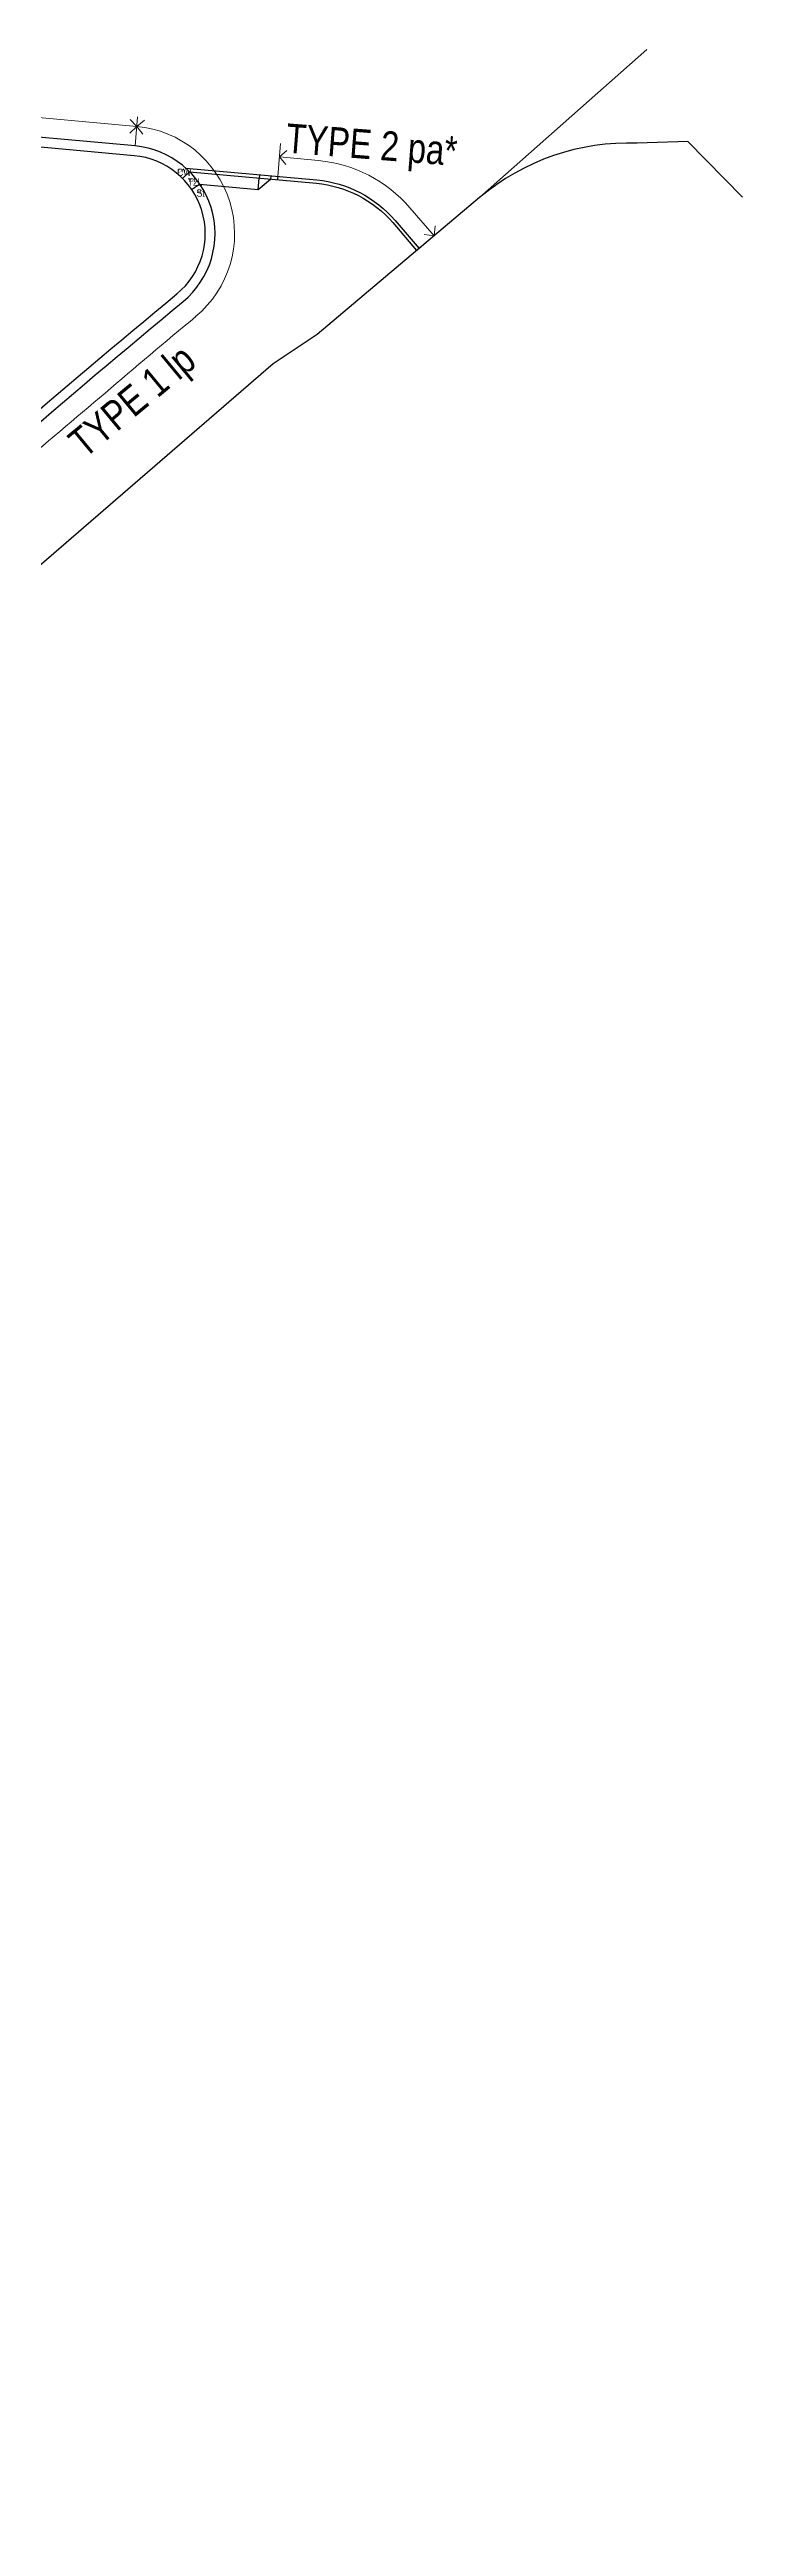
# Model space of a CAD drawing. Extents: x 832756 to 834508, y 817753 to 818399.
# Drawn here: x 834394.2 to 834429.6, y 817753.6 to 817880.2 of the extents above; entities that cross this region are included whole.
import ezdxf

# ---------------------------------------------------------------- set-up
doc = ezdxf.new("R2010")
doc.units = 0
doc.header["$MEASUREMENT"] = 0
for name, color, linetype, lineweight in [('000-PAV-Concrete-b', 1, 'Continuous', 25), ('000-West8 - Transition pieces', 2, 'Continuous', 30), ('000-West8 - Transition pieces @ 0.25', 2, 'Continuous', 30), ('000-West8 - Transition pieces @ 0.5', 2, 'Continuous', 30), ('handrai l-b', 1, 'Continuous', 9), ('KERBS TYPE', 3, 'Continuous', 0)]:
    doc.layers.add(name, color=color, linetype=linetype, lineweight=lineweight)
doc.styles.add('base plan(mm)$0$SWIS721 LT', font='swiss.ttf')
doc.styles.add('W8 TOPO wkcd', font='swissc.ttf', dxfattribs={"height": 1.1})

# ---------------------------------------------------------------- blocks, each defined once
blk = doc.blocks.new('*U141')
at = {"layer": '000-West8 - Transition pieces @ 0.25', "insert": (0, 0), "char_height": 0.188, "attachment_point": 1, "style": 'W8 TOPO wkcd'}
blk.add_mtext_dynamic_manual_height_columns('T2L', width=0.3732, gutter_width=1.38, heights=[0.202], dxfattribs=at)
at = {"layer": '000-West8 - Transition pieces @ 0.5', "insert": (0, 0), "char_height": 0.375, "attachment_point": 1, "style": 'W8 TOPO wkcd'}
blk.add_mtext_dynamic_manual_height_columns('T2L', width=0.7465, gutter_width=2.75, heights=[0.405], dxfattribs=at)
blk = doc.blocks.new('T2L')
at = {"layer": '000-West8 - Transition pieces'}
blk.add_blockref('*U141', (0, 0), dxfattribs=at)
blk = doc.blocks.new('*U137')
at = {"layer": '000-West8 - Transition pieces @ 0.25', "insert": (0, 0), "char_height": 0.188, "attachment_point": 1, "style": 'W8 TOPO wkcd'}
blk.add_mtext_dynamic_manual_height_columns('St', width=0.3732, gutter_width=1.38, heights=[0.202], dxfattribs=at)
at = {"layer": '000-West8 - Transition pieces @ 0.5', "insert": (0, 0), "char_height": 0.375, "attachment_point": 1, "style": 'W8 TOPO wkcd'}
blk.add_mtext_dynamic_manual_height_columns('St', width=0.7465, gutter_width=2.75, heights=[0.405], dxfattribs=at)
blk = doc.blocks.new('St')
at = {"layer": '000-West8 - Transition pieces'}
blk.add_blockref('*U137', (0, 0), dxfattribs=at)
blk = doc.blocks.new('*U143')
at = {"layer": '000-West8 - Transition pieces @ 0.25', "insert": (0, 0), "char_height": 0.188, "attachment_point": 1, "style": 'W8 TOPO wkcd'}
blk.add_mtext_dynamic_manual_height_columns('CW', width=0.3732, gutter_width=1.38, heights=[0.202], dxfattribs=at)
at = {"layer": '000-West8 - Transition pieces @ 0.5', "insert": (0, 0), "char_height": 0.375, "attachment_point": 1, "style": 'W8 TOPO wkcd'}
blk.add_mtext_dynamic_manual_height_columns('CW', width=0.7465, gutter_width=2.75, heights=[0.405], dxfattribs=at)
blk = doc.blocks.new('CW')
at = {"layer": '000-West8 - Transition pieces'}
blk.add_blockref('*U143', (0, 0), dxfattribs=at)

msp = doc.modelspace()

# ---------------------------------------------------------------- linework, layer by layer
at = {"layer": '000-PAV-Concrete-b'}
for p, q in [((834398.48, 817874.77), (834386.9, 817875.83)), ((834398.53, 817875.27), (834386.94, 817876.33)), ((834404.82, 817873.05), (834404.87, 817873.63))]:
    msp.add_line(p, q, dxfattribs=at)
for points in [[(834429.57, 817872.65), (834426.78, 817875.49), (834424.19, 817875.41, 0.186488), (834416.14, 817872.64), (834407.84, 817865.64), (834405.59, 817864.13), (834384.04, 817845.51, 0.069349), (834377.54, 817838.81, -0.018813), (834366.82, 817825.28, 0.040108), (834338.15, 817785.73), (834332.2, 817775.95), (834330.69, 817772.38), (834327.31, 817767.8), (834321.24, 817757.78, 0.022882), (834314.15, 817756.58), (834300.11, 817756.75), (834284.54, 817756.43), (834280.8, 817756.6), (834279.4, 817754.66), (834254.53, 817753.96), (834210.28, 817753.9), (834162.65, 817753.62)], [(834401.12, 817874.14), (834407.82, 817873.53, -0.195046), (834411.82, 817871.46), (834413.05, 817870.03)], [(834401.31, 817873.95), (834407.8, 817873.36, -0.195046), (834411.7, 817871.35), (834412.92, 817869.92)], [(834269.46, 817774.01, 0.052908), (834283.34, 817763.68, 0.142532), (834290.11, 817761.94, -0.011967), (834310.3, 817762.1, 0.267284), (834321.21, 817768.15, -0.000997), (834339.71, 817798.74, -0.040971), (834351.51, 817814.98, 0.015139), (834368.56, 817836.09, -0.047709), (834383.26, 817852.04, -0.00979), (834400.99, 817867.32, -0.00979)], [(834269.8, 817774.38, 0.052908), (834283.6, 817764.11, 0.142532), (834290.09, 817762.44, -0.011967), (834310.31, 817762.6, 0.267284), (834320.78, 817768.41, -0.001036), (834338.6, 817797.85, -0.042628), (834349.75, 817813.7, 0.01404), (834368.16, 817836.4, -0.047709), (834382.93, 817852.42, -0.00979), (834400.67, 817867.71, -0.00979)]]:
    msp.add_lwpolyline(points, format="xyb", dxfattribs=at)
msp.add_lwpolyline([(834401.83, 817873.32), (834404.82, 817873.05), (834405.45, 817873.57)], dxfattribs=at)
for radius in [4, 4.5]:
    msp.add_arc((834398.12, 817870.79), radius, 309.6304, 84.766, dxfattribs=at)
at = {"layer": '000-West8 - Transition pieces'}
for p, q in [((834400.96, 817873.6), (834401.31, 817873.95)), ((834401.42, 817873.04), (834401.83, 817873.32)), ((834404.89, 817873.8), (834404.87, 817873.63)), ((834405.47, 817873.74), (834405.45, 817873.57)), ((834405.82, 817873.71), (834405.8, 817873.54))]:
    msp.add_line(p, q, dxfattribs=at)
at = {"layer": 'handrai l-b'}
msp.add_lwpolyline([(834416.14, 817872.64), (834424.69, 817880.2)], dxfattribs=at)
at = {"layer": 'KERBS TYPE', "ltscale": 0.000125}
for p, q in [((834398.62, 817876.26), (834387.03, 817877.32)), ((834398.53, 817875.27), (834398.66, 817876.76)), ((834405.82, 817873.71), (834405.97, 817875.4)), ((834413.05, 817870.03), (834414.34, 817871.14))]:
    msp.add_line(p, q, dxfattribs=at)
at = {"layer": 'KERBS TYPE', "ltscale": 0.000125, "flags": 128}
for points in [[(834398.28, 817876.63), (834398.62, 817876.26), (834398.26, 817875.92)], [(834399.01, 817876.58), (834398.62, 817876.26), (834398.93, 817875.87)], [(834406.29, 817875.03), (834405.91, 817874.71), (834406.23, 817874.32)], [(834413.31, 817870.75), (834413.81, 817870.68), (834413.87, 817871.18)]]:
    msp.add_lwpolyline(points, dxfattribs=at)
at = {"layer": 'KERBS TYPE', "ltscale": 0.000125}
msp.add_lwpolyline([(834405.91, 817874.71), (834407.91, 817874.52, -0.195046), (834412.58, 817872.11), (834413.81, 817870.68)], format="xyb", dxfattribs=at)
at = {"layer": 'KERBS TYPE', "ltscale": 0.000125, "flags": 128}
msp.add_lwpolyline([(834392.38, 817858.72, -0.001959), (834401.63, 817866.55)], format="xyb", dxfattribs=at)
at = {"layer": 'KERBS TYPE', "ltscale": 0.000125}
msp.add_arc((834398.12, 817870.79), 5.5, 309.6304, 84.766, dxfattribs=at)

# ---------------------------------------------------------------- block references
at = {"layer": '000-West8 - Transition pieces'}
for name, p in [('CW', (834400.69, 817874.11)), ('T2L', (834401.23, 817873.61)), ('St', (834401.68, 817873.05))]:
    msp.add_blockref(name, p, dxfattribs=at)

# ---------------------------------------------------------------- texts
at = {"layer": 'KERBS TYPE', "style": 'base plan(mm)$0$SWIS721 LT', "width": 0.8}
for s, rotation, p in [('TYPE 2 pa*', 355.5458, (834406.2, 817874.93)), ('TYPE 1 lp', 39.6632, (834395.95, 817859.27))]:
    msp.add_text(s, height=1.5, rotation=rotation, dxfattribs=at).set_placement(p)

doc.saveas('drawing.dxf')
